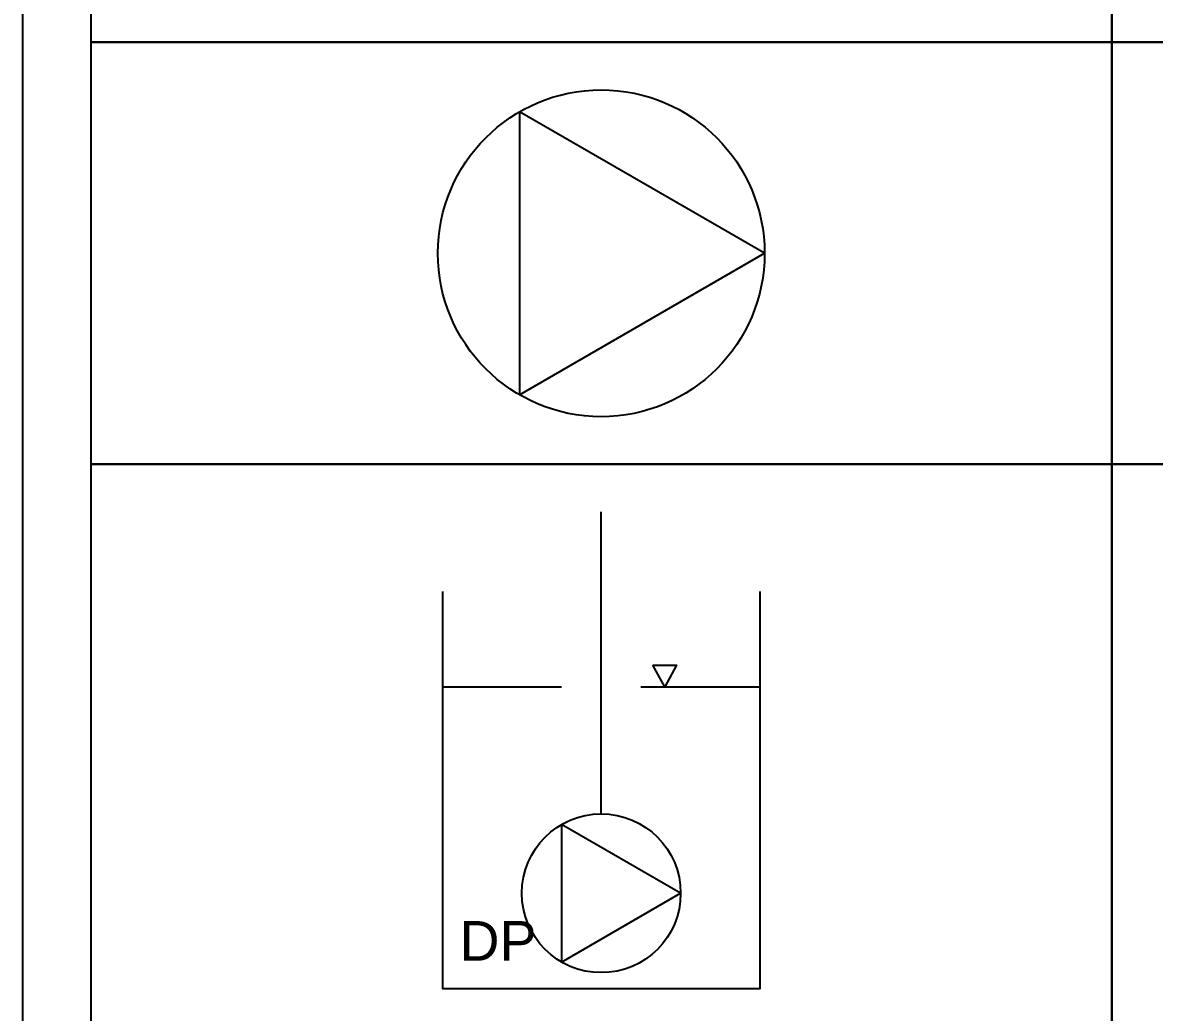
# Model space of a CAD drawing. Header units: centimetres. Extents: x 0 to 3740, y -4063 to 107.
# Drawn here: x 0 to 166.3, y -1334.7 to -1189.3 of the extents above; entities that cross this region are included whole.
import ezdxf
from ezdxf.enums import TextEntityAlignment as Align

# ---------------------------------------------------------------- set-up
doc = ezdxf.new("R2010")
doc.units = ezdxf.units.CM
doc.layers.add('ROTAS-LEJANT-CERCEVE', color=7, linetype='Continuous')
doc.layers.add('ROTAS-SIHHI-SEMBOL', color=5, linetype='Continuous')
doc.styles.add('ROTAS', font='arial.ttf')

# ---------------------------------------------------------------- blocks, each defined once
blk = doc.blocks.new('ROTAS-POMPA')
blk.add_lwpolyline([(12, 0), (-6, 10.392), (-6, -10.392)], close=True)
blk.add_circle((0, 0), 12)
at = {"style": 'ROTAS'}
blk.add_attdef('NO', text='', height=6, dxfattribs=at).set_placement((0, 15), align=Align.BOTTOM_CENTER)
blk = doc.blocks.new('ROTAS-DALGIC-POMPA')
for p, q in [((0, 22), (0, 60)), ((-20, 38), (-5, 38)), ((5, 38), (20, 38))]:
    blk.add_line(p, q)
blk.add_lwpolyline([(-20, 50), (-20, 0), (20, 0), (20, 50)])
for points in [[(6.5, 40.7), (9.5, 40.7), (8, 38)], [(10, 12), (-5, 20.66), (-5, 3.34)]]:
    blk.add_lwpolyline(points, close=True)
blk.add_circle((0, 12), 10)
at = {"style": 'ROTAS'}
blk.add_text('DP', height=5, dxfattribs=at).set_placement((-13, 6), align=Align.MIDDLE_CENTER)
blk.add_attdef('NO', text='', height=6, dxfattribs=at).set_placement((0, 63), align=Align.BOTTOM_CENTER)

msp = doc.modelspace()

# ---------------------------------------------------------------- linework, layer by layer
at = {"layer": 'ROTAS-LEJANT-CERCEVE'}
for points in [[(0, -4062.78), (700, -4062.78), (700, -80), (0, -80)], [(10, -1192.19), (160, -1192.19), (160, -1142.19), (10, -1142.19)], [(160, -1192.19), (580, -1192.19), (580, -1142.19), (160, -1142.19)], [(10, -1254.19), (160, -1254.19), (160, -1192.19), (10, -1192.19)], [(160, -1254.19), (580, -1254.19), (580, -1192.19), (160, -1192.19)], [(10, -1338.19), (160, -1338.19), (160, -1254.19), (10, -1254.19)], [(160, -1338.19), (580, -1338.19), (580, -1254.19), (160, -1254.19)]]:
    msp.add_lwpolyline(points, close=True, dxfattribs=at)

# ---------------------------------------------------------------- block references
at = {"layer": 'ROTAS-SIHHI-SEMBOL'}
for name, p, xscale, yscale in [('ROTAS-POMPA', (85, -1223.19), 2, 2), ('ROTAS-DALGIC-POMPA', (85, -1331.19), 1.1666666666666667, 1.1666666666666667)]:
    msp.add_blockref(name, p, dxfattribs=dict(at, xscale=xscale, yscale=yscale))

doc.saveas('drawing.dxf')
